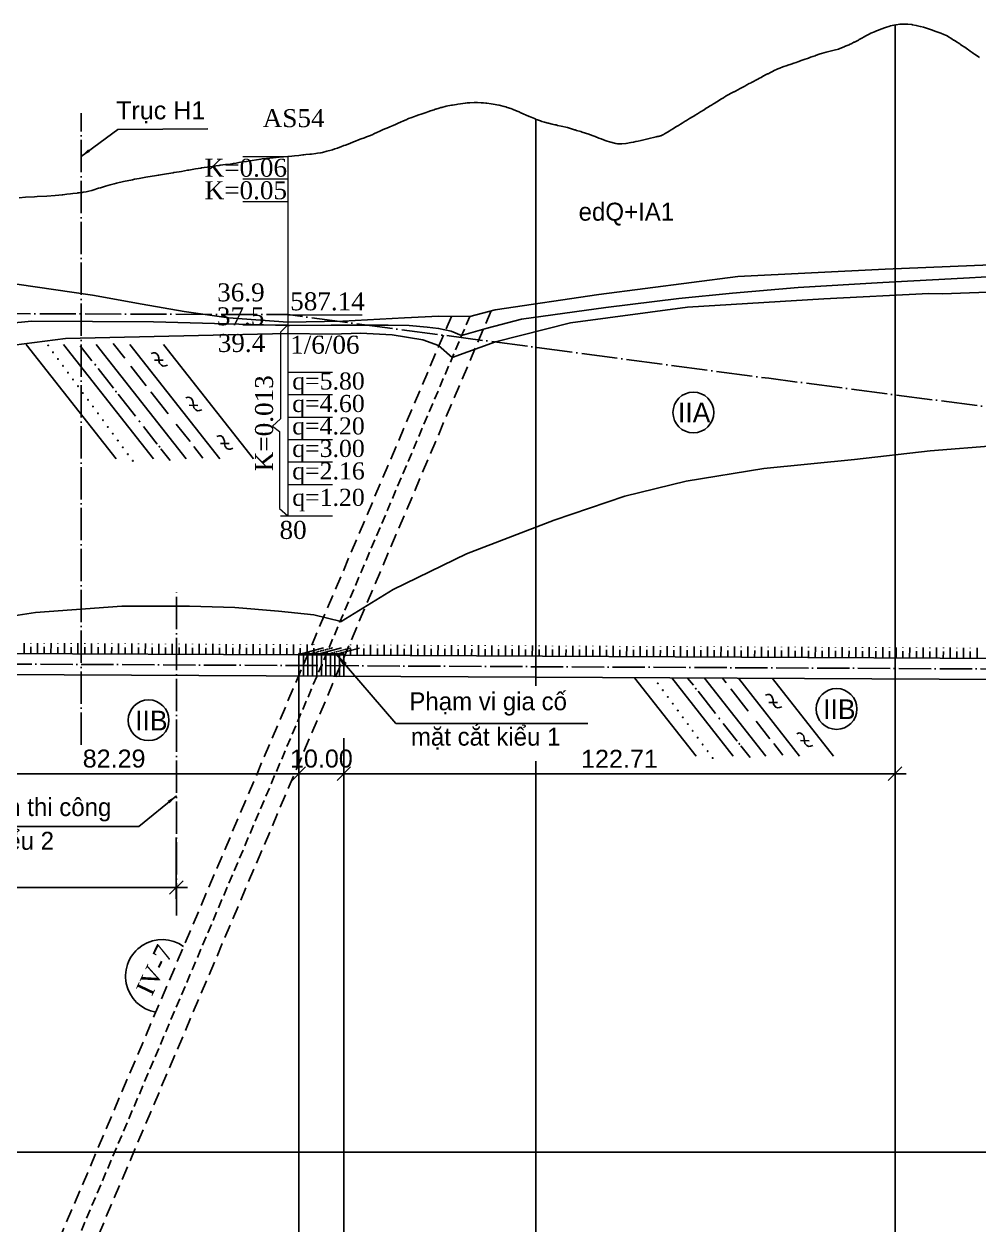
# Model space of a CAD drawing. Header units: inches. Extents: x 444671 to 463716, y 1783086 to 1794968.
# Drawn here: x 447258.6 to 447471.2, y 1787422.1 to 1787689.4 of the extents above; entities that cross this region are included whole.
import ezdxf

# ---------------------------------------------------------------- set-up
doc = ezdxf.new("R2010")
doc.units = ezdxf.units.IN
doc.header["$MEASUREMENT"] = 0
for name, pattern in [('ACAD_ISO04W100', [30, 24, -3, 0, -3]), ('DASHED2', [9.525, 6.35, -3.175]), ('EDQ-DD', [0.55, 0.4, -0.15]), ('HIDDEN', [0.375, 0.25, -0.125]), ('NG', [1.8, 0.8, -0.1, 0, -0.1, 0.8])]:
    doc.linetypes.add(name, pattern=pattern)
for name, color, linetype in [('4', 4, 'Continuous'), ('CONGTRINH', 2, 'Continuous'), ('CTTRINH', 4, 'Continuous'), ('Dc', 10, 'Continuous'), ('Dchat', 33, 'Continuous'), ('Dong', 252, 'HIDDEN'), ('Ghichu', 3, 'Continuous'), ('Khung_bang', 140, 'Continuous'), ('Text', 3, 'Continuous'), ('Thachhoc', 125, 'Continuous'), ('Tim', 1, 'ACAD_ISO04W100')]:
    doc.layers.add(name, color=color, linetype=linetype)
for name, color, linetype, lineweight in [('dgay', 1, 'Continuous', 25), ('DIACHAT', 33, 'Continuous', 25), ('HOKHOAN', 250, 'DASHED2', 20), ('tham', 145, 'Continuous', 13)]:
    doc.layers.add(name, color=color, linetype=linetype, lineweight=lineweight)
doc.styles.add('vn', font='')
doc.styles.add('VNARIAL', font='')
doc.styles.add('VnAvt', font='')
doc.styles.add('VNTHUONG', font='')
doc.styles.get('vn').set_extended_font_data('.VnArial')
doc.styles.get('VNARIAL').set_extended_font_data('.VnArial')
doc.styles.get('VnAvt').set_extended_font_data('.VnAvant')
doc.styles.get('VNTHUONG').set_extended_font_data('.VnTime')
doc.linetypes.add('_lA1', pattern='A,2,-0.2,["x",Standard,S=0.1,R=0,X=-0.1,Y=-0.05],-0.1', length=2.3)
doc.linetypes.add('_lA2', pattern='A,2,-0.2,["xx",Standard,S=0.1,R=0,X=-0.1,Y=-0.05],-0.18', length=2.38)
doc.linetypes.add('_lB', pattern='A,2,-0.2,["xxx",Standard,S=0.1,R=0,X=-0.1,Y=-0.05],-0.26', length=2.46)
doc.linetypes.add('NEN_DA1', pattern='A,1.5,-0.15,["Y",Standard,S=0.2,R=0,X=-0.15,Y=-0.2],-0.005', length=1.655)
doc.dimstyles.new('2000', dxfattribs={"dimscale": 2, "dimtxt": 2, "dimasz": 1.1, "dimexe": 1.1, "dimexo": 0, "dimgap": 0.6, "dimtad": 1, "dimzin": 1, "dimdsep": 46, "dimtxsty": 'VNARIAL', "dimblk": 'OBLIQUE', "dimcen": 1.1, "dimdle": 1.1, "dimclrd": 3, "dimclre": 3, "dimclrt": 7, "dimadec": 0, "dimazin": 3, "dimtfac": 1, "dimtmove": 0, "dimatfit": 1, "dimfxl": 0, "dimtolj": 1, "dimtzin": 0, "dimarcsym": 0})
doc.dimstyles.new('kt2000', dxfattribs={"dimscale": 0, "dimtxt": 4, "dimasz": 3, "dimexe": 2.5, "dimexo": 0, "dimgap": 1.3, "dimtad": 1, "dimzin": 0, "dimdsep": 46, "dimtxsty": 'VNARIAL', "dimblk1": 'OBLIQUE', "dimblk2": 'OBLIQUE', "dimsah": 1, "dimcen": 0.8, "dimdle": 2.5, "dimclrd": 256, "dimclre": 256, "dimclrt": 256, "dimaunit": 1, "dimadec": 1, "dimazin": 0, "dimtfac": 1, "dimtofl": 0, "dimtmove": 1, "dimatfit": 3, "dimfxl": 0, "dimtolj": 1, "dimtzin": 0, "dimarcsym": 0})

# ---------------------------------------------------------------- blocks, each defined once
blk = doc.blocks.new('_Oblique')
at = {"color": 0, "linetype": 'ByBlock', "lineweight": -2}
blk.add_line((-0.5, -0.5), (0.5, 0.5), dxfattribs=at)
blk = doc.blocks.new('*D31')
at = {"layer": 'Defpoints', "color": 0, "transparency": 16777216}
for p in [(447319.78, 1787531.26), (447329.78, 1787530.46), (447329.78, 1787522.57)]:
    blk.add_point(p, dxfattribs=at)
at = {"layer": 'Text', "lineweight": -2, "transparency": 16777216}
for p, q in [((447319.78, 1787531.26), (447319.78, 1787520.07)), ((447329.78, 1787530.46), (447329.78, 1787520.07)), ((447317.28, 1787522.57), (447332.28, 1787522.57))]:
    blk.add_line(p, q, dxfattribs=at)
at = {"layer": 'Text', "lineweight": -2, "transparency": 16777216, "xscale": 3, "yscale": 3, "zscale": 3, "rotation": 180}
blk.add_blockref('_Oblique', (447319.78, 1787522.57), dxfattribs=at)
at = {"layer": 'Text', "lineweight": -2, "transparency": 16777216, "xscale": 3, "yscale": 3, "zscale": 3}
blk.add_blockref('_Oblique', (447329.78, 1787522.57), dxfattribs=at)
at = {"layer": 'Text', "transparency": 16777216, "insert": (447324.78, 1787525.91), "char_height": 4, "attachment_point": 5, "style": 'VNARIAL'}
blk.add_mtext('\\A1;10.00', dxfattribs=at)
blk = doc.blocks.new('h2')
at = {"layer": 'Thachhoc'}
for points in [[(-103.6, 51.9), (-23.5, -50.1)], [(-70.4, 51.9), (9.7, -50.1)], [(-55.4, 50.6), (-45.1, 37.4)], [(-41.4, 51.9), (38.7, -50.1)], [(-26.2, 52.7), (-15.9, 39.5)], [(-11.3, 51.9), (68.7, -50.1)], [(7.7, 43.9), (9.9, 44.5), (11.2, 44.4), (12.7, 43.6), (13.8, 42.1), (14.5, 39.8), (14.6, 37.4), (15.1, 35.2), (16.8, 33.3), (18.4, 32.6), (20, 32.7), (22.1, 33.4)], [(18.8, 51.9), (98.8, -50.1)], [(-10.3, 32.5), (3.3, 15.1)], [(10.7, 38), (18.4, 37.9)], [(-39.6, 30.4), (-25.9, 13)], [(-21.7, 7.6), (-6.3, -12.1)], [(7.5, 9.7), (22.9, -9.9)], [(38.4, 4.2), (40.5, 4.8), (41.9, 4.7), (43.3, 3.9), (44.4, 2.4), (45.1, 0.1), (45.3, -2.4), (45.7, -4.5), (47.4, -6.4), (49, -7.1), (50.7, -7), (52.8, -6.3)], [(41.4, -2.2), (49.1, -2.4)], [(0.8, -21.1), (13.1, -36.8)], [(30, -19), (42.3, -34.6)], [(66.1, -30.2), (68.3, -29.5), (69.6, -29.6), (71.1, -30.4), (72.2, -31.9), (72.9, -34.2), (73, -36.7), (73.5, -38.9), (75.2, -40.8), (76.8, -41.4), (78.4, -41.3), (80.5, -40.6)], [(16.4, -41), (24.6, -51.5)], [(45.6, -38.9), (53.8, -49.4)], [(69.4, -36.2), (77.1, -36.4)]]:
    blk.add_lwpolyline(points, dxfattribs=at)
for centre in [(-84.1, 51), (-79.7, 44.9), (-75.3, 38.9), (-70.8, 32.8), (-42.1, 33.8), (-66.4, 26.8), (-61.9, 20.7), (-57.5, 14.7), (-53.1, 8.6), (-48.6, 2.6), (-23.7, 9.9), (-44.2, -3.4), (-39.7, -9.5), (-35.3, -15.5), (-30.9, -21.6), (-2.7, -16.6), (-26.4, -27.6), (-22, -33.7), (-17.5, -39.7), (15.1, -39.2), (-13.1, -45.8), (-8.7, -51.8)]:
    blk.add_circle(centre, 0.297, dxfattribs=at)
blk = doc.blocks.new('*D35')
at = {"layer": 'Defpoints', "color": 0, "transparency": 16777216}
for p in [(447042.49, 1787508.33), (447292.49, 1787508.33), (447292.49, 1787497.24)]:
    blk.add_point(p, dxfattribs=at)
at = {"layer": 'Text', "lineweight": -2, "transparency": 16777216}
for p, q in [((447042.49, 1787508.33), (447042.49, 1787494.74)), ((447292.49, 1787508.33), (447292.49, 1787494.74)), ((447039.99, 1787497.24), (447294.99, 1787497.24))]:
    blk.add_line(p, q, dxfattribs=at)
at = {"layer": 'Text', "lineweight": -2, "transparency": 16777216, "xscale": 3, "yscale": 3, "zscale": 3, "rotation": 180}
blk.add_blockref('_Oblique', (447042.49, 1787497.24), dxfattribs=at)
at = {"layer": 'Text', "lineweight": -2, "transparency": 16777216, "xscale": 3, "yscale": 3, "zscale": 3}
blk.add_blockref('_Oblique', (447292.49, 1787497.24), dxfattribs=at)
at = {"layer": 'Text', "transparency": 16777216, "insert": (447167.49, 1787500.59), "char_height": 4, "attachment_point": 5, "style": 'VNARIAL'}
blk.add_mtext('\\A1;250.00', dxfattribs=at)
blk = doc.blocks.new('*D39')
at = {"layer": 'Defpoints', "color": 0, "transparency": 16777216}
for p in [(447237.49, 1787531.36), (447319.78, 1787531.36), (447319.78, 1787522.57)]:
    blk.add_point(p, dxfattribs=at)
at = {"layer": 'Text', "lineweight": -2, "transparency": 16777216}
for p, q in [((447237.49, 1787531.36), (447237.49, 1787520.07)), ((447319.78, 1787531.36), (447319.78, 1787520.07)), ((447234.99, 1787522.57), (447322.28, 1787522.57))]:
    blk.add_line(p, q, dxfattribs=at)
at = {"layer": 'Text', "lineweight": -2, "transparency": 16777216, "xscale": 3, "yscale": 3, "zscale": 3, "rotation": 180}
blk.add_blockref('_Oblique', (447237.49, 1787522.57), dxfattribs=at)
at = {"layer": 'Text', "lineweight": -2, "transparency": 16777216, "xscale": 3, "yscale": 3, "zscale": 3}
blk.add_blockref('_Oblique', (447319.78, 1787522.57), dxfattribs=at)
at = {"layer": 'Text', "transparency": 16777216, "insert": (447278.64, 1787525.91), "char_height": 4, "attachment_point": 5, "style": 'VNARIAL'}
blk.add_mtext('\\A1;82.29', dxfattribs=at)
blk = doc.blocks.new('*D40')
at = {"layer": 'Defpoints', "color": 0, "transparency": 16777216}
for p in [(447329.78, 1787530.46), (447452.49, 1787530.46), (447452.49, 1787522.57)]:
    blk.add_point(p, dxfattribs=at)
at = {"layer": 'Text', "lineweight": -2, "transparency": 16777216}
for p, q in [((447329.78, 1787530.46), (447329.78, 1787520.07)), ((447452.49, 1787530.46), (447452.49, 1787520.07)), ((447327.28, 1787522.57), (447454.99, 1787522.57))]:
    blk.add_line(p, q, dxfattribs=at)
at = {"layer": 'Text', "lineweight": -2, "transparency": 16777216, "xscale": 3, "yscale": 3, "zscale": 3, "rotation": 180}
blk.add_blockref('_Oblique', (447329.78, 1787522.57), dxfattribs=at)
at = {"layer": 'Text', "lineweight": -2, "transparency": 16777216, "xscale": 3, "yscale": 3, "zscale": 3}
blk.add_blockref('_Oblique', (447452.49, 1787522.57), dxfattribs=at)
at = {"layer": 'Text', "transparency": 16777216, "insert": (447391.14, 1787525.88), "char_height": 4, "attachment_point": 5, "style": 'VNARIAL'}
blk.add_mtext('\\A1;122.71', dxfattribs=at)

msp = doc.modelspace()

# ---------------------------------------------------------------- linework, layer by layer
at = {"layer": '4', "linetype": 'NEN_DA1', "ltscale": 8}
for p, q in [((447319.7795, 1787548.9919), (447237.4938, 1787549.4033)), ((449992.5236, 1787535.6281), (447329.7795, 1787548.9419)), ((447198.4274, 1787544.8986), (449992.4641, 1787530.9284))]:
    msp.add_line(p, q, dxfattribs=at)
at = {"layer": '4', "linetype": 'NEN_DA1', "ltscale": 20}
msp.add_line((447329.7795, 1787549.2419), (447319.7795, 1787549.2919), dxfattribs=at)
at = {"layer": 'CONGTRINH', "color": 3}
msp.add_line((446613.5642, 1787438.3548), (447561.7385, 1787438.3548), dxfattribs=at)
for points in [[(447319.7795, 1787549.2919), (447319.7795, 1787544.3468)], [(447329.7795, 1787549.2419), (447329.7795, 1787544.2918)]]:
    msp.add_lwpolyline(points, dxfattribs=at)
at = {"layer": 'CONGTRINH', "color": 7, "flags": 128}
for points in [[(447319.7797, 1787549.1204), (447325.2407, 1787550.5837)], [(447323.7797, 1787549.1074), (447329.2407, 1787550.5707)], [(447327.7799, 1787549.0654), (447333.2409, 1787550.5287)]]:
    msp.add_lwpolyline(points, dxfattribs=at)
at = {"layer": 'CTTRINH', "color": 4, "linetype": 'ByBlock'}
for p, q in [((447258.5875, 1787549.2978), (447258.5993, 1787551.6478)), ((447261.5875, 1787549.2828), (447261.5993, 1787551.6328)), ((447264.5875, 1787549.2678), (447264.5992, 1787551.6178)), ((447267.5874, 1787549.2528), (447267.5992, 1787551.6028)), ((447270.5874, 1787549.2378), (447270.5991, 1787551.5878)), ((447273.5874, 1787549.2228), (447273.5991, 1787551.5728)), ((447276.5873, 1787549.2078), (447276.5991, 1787551.5578)), ((447279.5873, 1787549.1928), (447279.599, 1787551.5428)), ((447282.5872, 1787549.1778), (447282.599, 1787551.5278)), ((447285.5872, 1787549.1628), (447285.599, 1787551.5128)), ((447288.5872, 1787549.1478), (447288.5989, 1787551.4978)), ((447291.5871, 1787549.1328), (447291.5989, 1787551.4828)), ((447294.5871, 1787549.1178), (447294.5988, 1787551.4678)), ((447297.5871, 1787549.1028), (447297.5988, 1787551.4528)), ((447300.587, 1787549.0878), (447300.5988, 1787551.4378)), ((447303.587, 1787549.0728), (447303.5987, 1787551.4228)), ((447306.5869, 1787549.0578), (447306.5987, 1787551.4078)), ((447309.5869, 1787549.0428), (447309.5987, 1787551.3928)), ((447312.5869, 1787549.0278), (447312.5986, 1787551.3778)), ((447315.5868, 1787549.0128), (447315.5986, 1787551.3628)), ((447318.5868, 1787548.9978), (447318.5985, 1787551.3478)), ((447321.5868, 1787548.9828), (447321.5985, 1787551.3328)), ((447332.7373, 1787548.9271), (447332.749, 1787551.277)), ((447335.7372, 1787548.9121), (447335.749, 1787551.262)), ((447338.7372, 1787548.8971), (447338.749, 1787551.247)), ((447341.7372, 1787548.8821), (447341.7489, 1787551.232)), ((447344.7371, 1787548.8671), (447344.7489, 1787551.217)), ((447347.7371, 1787548.8521), (447347.7488, 1787551.202)), ((447350.7371, 1787548.8371), (447350.7488, 1787551.187)), ((447353.737, 1787548.8221), (447353.7488, 1787551.172)), ((447356.737, 1787548.8071), (447356.7487, 1787551.157)), ((447359.7369, 1787548.7921), (447359.7487, 1787551.142)), ((447362.7369, 1787548.7771), (447362.7487, 1787551.127)), ((447365.7369, 1787548.7621), (447365.7486, 1787551.112)), ((447368.7368, 1787548.7471), (447368.7486, 1787551.097)), ((447371.7368, 1787548.7321), (447371.7485, 1787551.082)), ((447374.7368, 1787548.7171), (447374.7485, 1787551.067)), ((447377.7367, 1787548.7021), (447377.7485, 1787551.052)), ((447380.7367, 1787548.6871), (447380.7484, 1787551.037)), ((447383.7366, 1787548.6721), (447383.7484, 1787551.022)), ((447386.7366, 1787548.6571), (447386.7484, 1787551.007)), ((447389.7366, 1787548.6421), (447389.7483, 1787550.992)), ((447392.7365, 1787548.6271), (447392.7483, 1787550.977)), ((447395.7365, 1787548.6121), (447395.7482, 1787550.962)), ((447398.7365, 1787548.5971), (447398.7482, 1787550.947)), ((447401.7364, 1787548.5821), (447401.7482, 1787550.932)), ((447404.7364, 1787548.5671), (447404.7481, 1787550.917)), ((447407.7363, 1787548.5521), (447407.7481, 1787550.902)), ((447410.7363, 1787548.5371), (447410.7481, 1787550.887)), ((447413.7363, 1787548.5221), (447413.748, 1787550.872)), ((447416.7362, 1787548.5071), (447416.748, 1787550.857)), ((447419.7362, 1787548.4921), (447419.7479, 1787550.842)), ((447422.7362, 1787548.4771), (447422.7479, 1787550.827)), ((447425.7361, 1787548.4621), (447425.7479, 1787550.812)), ((447428.7361, 1787548.4471), (447428.7478, 1787550.797)), ((447431.736, 1787548.4321), (447431.7478, 1787550.782)), ((447434.736, 1787548.4171), (447434.7478, 1787550.767)), ((447437.736, 1787548.4021), (447437.7477, 1787550.752)), ((447440.7359, 1787548.3871), (447440.7477, 1787550.737)), ((447443.7359, 1787548.3721), (447443.7476, 1787550.722)), ((447446.7359, 1787548.3571), (447446.7476, 1787550.707)), ((447449.7358, 1787548.3421), (447449.7476, 1787550.692)), ((447452.7358, 1787548.3271), (447452.7475, 1787550.677)), ((447455.7357, 1787548.3121), (447455.7475, 1787550.662)), ((447458.7357, 1787548.2971), (447458.7475, 1787550.647)), ((447461.7357, 1787548.2821), (447461.7474, 1787550.632)), ((447464.7356, 1787548.2671), (447464.7474, 1787550.617)), ((447467.7356, 1787548.2521), (447467.7473, 1787550.602)), ((447470.7356, 1787548.2371), (447470.7473, 1787550.587))]:
    msp.add_line(p, q, dxfattribs=at)
at = {"layer": 'Dc', "color": 0, "lineweight": 13}
for points in [[(447317.2801, 1787659.9431), (447317.2801, 1787579.9431)], [(447315.7079, 1787579.9431), (447318.6887, 1787579.9431)]]:
    msp.add_lwpolyline(points, dxfattribs=at)
at = {"layer": 'Dchat', "linetype": '_lA1', "ltscale": 10, "flags": 128}
msp.add_lwpolyline([(446821.9882, 1787610.5033), (446830.9186, 1787610.0295), (446835.9781, 1787609.9917), (446851.7781, 1787608.1636), (446874.6494, 1787606.2031), (446883.433, 1787605.8546), (446904.9657, 1787604.4512), (446911.3703, 1787603.8841), (446932.6078, 1787603.9477), (446948.4413, 1787603.2599), (446959.1358, 1787602.8442), (446979.6736, 1787601.3825), (446987.6836, 1787600.5488), (446993.319, 1787599.4377), (447006.4899, 1787601.463), (447021.3692, 1787602.8353), (447041.1256, 1787605.6347), (447052.603, 1787606.8096), (447069.3985, 1787610.6061), (447079.6029, 1787614.1841), (447096.8076, 1787619.3494), (447100.1937, 1787620.1196), (447127.8113, 1787624.7155), (447162.4038, 1787627.6682), (447181.3488, 1787630.894), (447193.246, 1787632.5335), (447212.084, 1787634.9978), (447224.7747, 1787635.185), (447247.5365, 1787633.1414), (447256.9492, 1787631.5059), (447273.8359, 1787629.0352), (447284.8496, 1787627.0732), (447294.2676, 1787625.4082), (447304.1073, 1787624.0088), (447317.2801, 1787623.0431), (447329.5326, 1787623.3023), (447343.269, 1787624.0052), (447350.9317, 1787624.3788), (447357.7936, 1787624.2962), (447363.4536, 1787625.7795), (447386.5305, 1787629.1905), (447417.4611, 1787633.2222), (447450.2744, 1787634.8349), (447488.2709, 1787636.445), (447500.7695, 1787636.6185), (447513.468, 1787635.9081), (447527.0822, 1787635.9081), (447534.3872, 1787635.3747), (447537.8275, 1787635.1389), (447552.7949, 1787639.8446), (447573.213, 1787645.4315), (447592.206, 1787649.4114), (447613.2726, 1787653.1529), (447623.073, 1787654.4498), (447649.9208, 1787658.9722), (447672.9487, 1787662.7716), (447689.7249, 1787664.6344), (447703.6515, 1787665.7989), (447715.4743, 1787666.4154), (447724.7409, 1787666.4233), (447730.583, 1787666.1545)], dxfattribs=at)
at = {"layer": 'Dchat', "linetype": '_lA2', "ltscale": 10, "flags": 128}
msp.add_lwpolyline([(447218.392, 1787616.782), (447240.5979, 1787621.3616), (447260.2599, 1787623.2616), (447287.4406, 1787623.1429), (447317.2989, 1787622.3044), (447317.6905, 1787622.3493), (447326.9692, 1787622.3668), (447334.4357, 1787622.4065), (447339.6155, 1787622.4054), (447344.3416, 1787622.2863), (447348.3322, 1787621.9617), (447350.8661, 1787621.6513), (447353.6983, 1787621.0401), (447355.9995, 1787620.0747), (447361.6519, 1787621.7373), (447369.3651, 1787623.7138), (447388.1317, 1787626.3021), (447404.3585, 1787628.3397), (447416.3374, 1787629.5283), (447430.9029, 1787630.806), (447449.7924, 1787631.9123), (447467.7635, 1787632.8293), (447488.8227, 1787634.0512), (447506.1121, 1787634.0552), (447516.0642, 1787633.7765), (447524.5734, 1787633.5854), (447527.5373, 1787633.3943), (447529.676, 1787632.9249), (447532.6114, 1787632.0732), (447535.6561, 1787629.9786), (447543.6602, 1787632.9904), (447558.7199, 1787637.1169), (447577.1803, 1787641.9717), (447592.6959, 1787644.9783), (447620.3555, 1787648.8235), (447664.0538, 1787654.9686), (447692.6032, 1787657.4613), (447705.6372, 1787657.4613), (447715.031, 1787656.9919), (447722.1938, 1787656.7572), (447730.584, 1787657.449)], dxfattribs=at)
at = {"layer": 'Dchat', "linetype": '_lB', "ltscale": 10, "flags": 128}
for points in [[(447213.7475, 1787605.6726), (447220.6318, 1787610.5245), (447237.8734, 1787615.5693), (447267.8356, 1787619.3917), (447317.1478, 1787620.5507), (447327.1717, 1787620.4079), (447333.4607, 1787620.6199), (447340.5312, 1787620.213), (447347.3592, 1787619.0986), (447350.8289, 1787617.8602), (447353.9231, 1787615.1891), (447363.5405, 1787618.6797), (447380.255, 1787622.9143), (447406.2495, 1787626.376), (447436.6342, 1787628.2348), (447460.0096, 1787629.4739), (447463.0896, 1787629.3448), (447477.1565, 1787629.8778), (447490.3935, 1787629.9666), (447496.9676, 1787629.7003), (447506.7398, 1787629.2564), (447514.5576, 1787628.2798), (447520.4209, 1787627.392), (447527.0658, 1787626.1923), (447529.3932, 1787625.4705), (447531.1888, 1787624.5733), (447532.8091, 1787623.3756), (447540.5065, 1787625.9355), (447555.3474, 1787629.7435), (447575.4426, 1787633.4914), (447607.4311, 1787639.5544), (447655.4323, 1787647.0857), (447691.2293, 1787649.4658), (447701.6314, 1787649.1622), (447712.0415, 1787648.7164), (447719.488, 1787649.1672), (447730.3046, 1787649.664)], [(447728.3077, 1787601.6832), (447710.5789, 1787601.4986), (447710.5789, 1787601.4986), (447710.5789, 1787601.4986), (447683.827, 1787601.0615), (447663.7687, 1787603.4912), (447648.573, 1787605.3134), (447638.2399, 1787606.2246), (447620.0051, 1787606.5283), (447597.5155, 1787606.2246), (447572.6731, 1787604.7904), (447570.7231, 1787604.5162), (447549.0213, 1787601.1486), (447534.8044, 1787598.2015), (447527.0658, 1787595.5923), (447524.6824, 1787594.1979), (447521.5482, 1787592.2477), (447518.1668, 1787589.4156), (447512.6434, 1787591.797), (447508.5834, 1787593.1081), (447504.1616, 1787594.0455), (447497.9979, 1787594.8489), (447486.7267, 1787595.652), (447475.2339, 1787595.6341), (447460.3198, 1787594.4365), (447443.4696, 1787592.4707), (447423.3124, 1787590.4775), (447406.0258, 1787587.6576), (447392.3306, 1787584.3454), (447376.5793, 1787579.027), (447357.0909, 1787571.4753), (447340.7842, 1787563.5262), (447329.1625, 1787556.4734), (447323.0662, 1787557.915), (447315.2529, 1787558.7516), (447305.4863, 1787559.5882), (447295.4406, 1787559.867), (447280.372, 1787559.867), (447261.1178, 1787558.4727), (447246.6073, 1787556.2418), (447233.37, 1787552.483), (447222.6836, 1787548.5049)]]:
    msp.add_lwpolyline(points, dxfattribs=at)
at = {"layer": 'Dchat', "color": 3}
for centre in [(447407.5938, 1787602.9496), (447439.4704, 1787536.9761), (447286.3122, 1787534.4555)]:
    msp.add_circle(centre, 4.5375, dxfattribs=at)
at = {"layer": 'dgay', "color": 1, "linetype": 'HIDDEN', "ltscale": 12}
for points in [[(447353.7263, 1787624.3451), (447104.677, 1787038.3548)], [(447362.5644, 1787625.5465), (447113.0044, 1787038.3548)]]:
    msp.add_lwpolyline(points, dxfattribs=at)
at = {"layer": 'dgay', "color": 8, "linetype": 'HIDDEN', "ltscale": 8}
msp.add_lwpolyline([(447357.7936, 1787624.2962), (447108.7651, 1787038.3548)], dxfattribs=at)
at = {"layer": 'DIACHAT', "color": 3, "linetype": 'NG', "ltscale": 10, "flags": 128}
msp.add_lwpolyline([(447071.0459, 1787612.508), (447086.6517, 1787614.6923), (447127.752, 1787620.849), (447158.2822, 1787624.6479), (447220.9683, 1787625.0679), (447317.2801, 1787624.7431), (447424.3852, 1787610.568), (447527.0822, 1787597.1148), (447564.4907, 1787597.2809), (447588.2738, 1787598.6928), (447616.2, 1787601.513), (447644.9216, 1787604.8343), (447684.3065, 1787607.5255), (447717.534, 1787611.0032), (447730.583, 1787612.4088)], dxfattribs=at)
at = {"layer": 'Dong', "linetype": 'ByBlock'}
for p, q in [((447452.4938, 1787038.3548), (447452.4938, 1787689.1985)), ((447372.4938, 1787038.3548), (447372.4938, 1787668.2393)), ((447319.7795, 1787548.9919), (447329.7795, 1787548.9419)), ((447319.7805, 1787549.1919), (447329.7805, 1787549.1419))]:
    msp.add_line(p, q, dxfattribs=at)
at = {"layer": 'Dong', "color": 3, "ltscale": 6}
for p, q in [((447260.0875, 1787549.2903), (447260.0993, 1787551.6403)), ((447263.0875, 1787549.2753), (447263.0992, 1787551.6253)), ((447266.0874, 1787549.2603), (447266.0992, 1787551.6103)), ((447269.0874, 1787549.2453), (447269.0992, 1787551.5953)), ((447272.0874, 1787549.2303), (447272.0991, 1787551.5803)), ((447275.0873, 1787549.2153), (447275.0991, 1787551.5653)), ((447278.0873, 1787549.2003), (447278.099, 1787551.5503)), ((447281.0873, 1787549.1853), (447281.099, 1787551.5353)), ((447284.0872, 1787549.1703), (447284.099, 1787551.5203)), ((447287.0872, 1787549.1553), (447287.0989, 1787551.5053)), ((447290.0871, 1787549.1403), (447290.0989, 1787551.4903)), ((447293.0871, 1787549.1253), (447293.0989, 1787551.4753)), ((447296.0871, 1787549.1103), (447296.0988, 1787551.4603)), ((447299.087, 1787549.0953), (447299.0988, 1787551.4453)), ((447302.087, 1787549.0803), (447302.0987, 1787551.4303)), ((447305.087, 1787549.0653), (447305.0987, 1787551.4153)), ((447308.0869, 1787549.0503), (447308.0987, 1787551.4003)), ((447311.0869, 1787549.0353), (447311.0986, 1787551.3853)), ((447314.0868, 1787549.0203), (447314.0986, 1787551.3703)), ((447317.0868, 1787549.0053), (447317.0986, 1787551.3553)), ((447320.0868, 1787548.9903), (447320.0985, 1787551.3403)), ((447323.0867, 1787548.9753), (447323.0985, 1787551.3253)), ((447331.2373, 1787548.9346), (447331.249, 1787551.2845)), ((447334.2373, 1787548.9196), (447334.249, 1787551.2695)), ((447337.2372, 1787548.9046), (447337.249, 1787551.2545)), ((447340.2372, 1787548.8896), (447340.2489, 1787551.2395)), ((447343.2371, 1787548.8746), (447343.2489, 1787551.2245)), ((447346.2371, 1787548.8596), (447346.2489, 1787551.2095)), ((447349.2371, 1787548.8446), (447349.2488, 1787551.1945)), ((447352.237, 1787548.8296), (447352.2488, 1787551.1795)), ((447355.237, 1787548.8146), (447355.2487, 1787551.1645)), ((447358.237, 1787548.7996), (447358.2487, 1787551.1495)), ((447361.2369, 1787548.7846), (447361.2487, 1787551.1345)), ((447364.2369, 1787548.7696), (447364.2486, 1787551.1195)), ((447367.2368, 1787548.7546), (447367.2486, 1787551.1045)), ((447370.2368, 1787548.7396), (447370.2486, 1787551.0895)), ((447373.2368, 1787548.7246), (447373.2485, 1787551.0745)), ((447376.2367, 1787548.7096), (447376.2485, 1787551.0595)), ((447379.2367, 1787548.6946), (447379.2484, 1787551.0445)), ((447382.2367, 1787548.6796), (447382.2484, 1787551.0295)), ((447385.2366, 1787548.6646), (447385.2484, 1787551.0145)), ((447388.2366, 1787548.6496), (447388.2483, 1787550.9995)), ((447391.2365, 1787548.6346), (447391.2483, 1787550.9845)), ((447394.2365, 1787548.6196), (447394.2483, 1787550.9695)), ((447397.2365, 1787548.6046), (447397.2482, 1787550.9545)), ((447400.2364, 1787548.5896), (447400.2482, 1787550.9395)), ((447403.2364, 1787548.5746), (447403.2481, 1787550.9245)), ((447406.2364, 1787548.5596), (447406.2481, 1787550.9095)), ((447409.2363, 1787548.5446), (447409.2481, 1787550.8945)), ((447412.2363, 1787548.5296), (447412.248, 1787550.8795)), ((447415.2362, 1787548.5146), (447415.248, 1787550.8645)), ((447418.2362, 1787548.4996), (447418.248, 1787550.8495)), ((447421.2362, 1787548.4846), (447421.2479, 1787550.8345)), ((447424.2361, 1787548.4696), (447424.2479, 1787550.8195)), ((447427.2361, 1787548.4546), (447427.2478, 1787550.8045)), ((447430.2361, 1787548.4396), (447430.2478, 1787550.7895)), ((447433.236, 1787548.4246), (447433.2478, 1787550.7745)), ((447436.236, 1787548.4096), (447436.2477, 1787550.7595)), ((447439.2359, 1787548.3946), (447439.2477, 1787550.7445)), ((447442.2359, 1787548.3796), (447442.2477, 1787550.7295)), ((447445.2359, 1787548.3646), (447445.2476, 1787550.7145)), ((447448.2358, 1787548.3496), (447448.2476, 1787550.6995)), ((447451.2358, 1787548.3346), (447451.2475, 1787550.6845)), ((447454.2358, 1787548.3196), (447454.2475, 1787550.6695)), ((447457.2357, 1787548.3046), (447457.2475, 1787550.6545)), ((447460.2357, 1787548.2896), (447460.2474, 1787550.6395)), ((447463.2356, 1787548.2746), (447463.2474, 1787550.6245)), ((447466.2356, 1787548.2596), (447466.2474, 1787550.6095)), ((447469.2356, 1787548.2446), (447469.2473, 1787550.5945))]:
    msp.add_line(p, q, dxfattribs=at)
at = {"layer": 'Dong', "color": 3, "ltscale": 0.1}
for points in [[(447321.7795, 1787549.1047), (447327.2405, 1787550.568)], [(447325.7797, 1787549.0627), (447331.2407, 1787550.526)]]:
    msp.add_lwpolyline(points, dxfattribs=at)
at = {"layer": 'Dong', "linetype": 'ByBlock'}
for points in [[(447319.7795, 1787546.6418), (447319.7795, 1787038.3548)], [(447329.7795, 1787522.758), (447329.7795, 1787038.3548)]]:
    msp.add_lwpolyline(points, dxfattribs=at)
at = {"layer": 'HOKHOAN', "linetype": 'EDQ-DD', "ltscale": 0.5, "flags": 128}
msp.add_lwpolyline([(447317.2801, 1787659.9431), (447317.2801, 1787579.9431)], dxfattribs=at)
at = {"layer": 'HOKHOAN', "ltscale": 0.5}
msp.add_lwpolyline([(447315.7079, 1787579.9431), (447318.6887, 1787579.9431)], dxfattribs=at)
at = {"layer": 'Khung_bang', "ltscale": 29}
for points in [[(447320.7795, 1787549.2069), (447320.7795, 1787544.3468)], [(447321.7795, 1787549.2069), (447321.7795, 1787544.3468)], [(447322.7795, 1787549.1769), (447322.7795, 1787544.2918)], [(447323.7795, 1787549.1719), (447323.7795, 1787544.2918)], [(447324.7795, 1787549.1669), (447324.7795, 1787544.2918)], [(447325.7795, 1787549.1619), (447325.7795, 1787544.2918)], [(447326.7795, 1787549.1569), (447326.7795, 1787544.2918)], [(447327.7795, 1787549.1519), (447327.7795, 1787544.2918)], [(447328.7795, 1787549.1519), (447328.7795, 1787544.2918)]]:
    msp.add_lwpolyline(points, dxfattribs=at)
msp.add_arc((447289.3423, 1787477.4935), 8.1549, 54.268333, 259.939574, dxfattribs=at)
at = {"layer": 'Text'}
msp.add_lwpolyline([(447257.4994, 1787650.759), (447258.8875, 1787650.8548), (447260.8926, 1787650.9577), (447261.4874, 1787651.0025), (447263.6688, 1787651.1326), (447265.493, 1787651.2812), (447266.3602, 1787651.3548), (447267.0428, 1787651.4167), (447267.2329, 1787651.4375), (447268.1171, 1787651.5356), (447268.9396, 1787651.6281), (447269.4562, 1787651.6925), (447270.402, 1787651.8046), (447270.4914, 1787651.8158), (447270.8248, 1787651.8548), (447271.2718, 1787651.9008), (447271.4936, 1787651.9294), (447271.7172, 1787651.9677), (447272.4278, 1787652.0855), (447272.9983, 1787652.2036), (447273.643, 1787652.3548), (447273.9326, 1787652.4305), (447275.1924, 1787652.8548), (447275.6071, 1787652.9723), (447276.7488, 1787653.3548), (447277.7527, 1787653.6218), (447278.616, 1787653.8548), (447279.1355, 1787653.9835), (447280.7218, 1787654.3548), (447282.7023, 1787654.758), (447283.1653, 1787654.8548), (447284.246, 1787655.0717), (447285.7168, 1787655.3548), (447288.0879, 1787655.7343), (447288.4649, 1787655.7907), (447288.5975, 1787655.8087), (447288.9561, 1787655.8548), (447290.278, 1787656.0612), (447291.8079, 1787656.3195), (447291.918, 1787656.3363), (447292.0371, 1787656.3548), (447293.6604, 1787656.6101), (447294.9437, 1787656.8548), (447295.0629, 1787656.8745), (447295.251, 1787656.9095), (447296.7235, 1787657.1627), (447297.9163, 1787657.3548), (447297.9723, 1787657.364), (447298.0646, 1787657.3784), (447299.9808, 1787657.6652), (447300.4962, 1787657.7334), (447301.2949, 1787657.8548), (447302.0465, 1787657.9521), (447302.2545, 1787657.9835), (447303.441, 1787658.1395), (447304.4389, 1787658.2608), (447305.1229, 1787658.3548), (447305.79, 1787658.4664), (447306.4213, 1787658.5794), (447307.2499, 1787658.7142), (447308.0958, 1787658.8548), (447308.8206, 1787658.9834), (447309.3611, 1787659.0701), (447310.3079, 1787659.2148), (447311.337, 1787659.3548), (447311.5744, 1787659.3811), (447312.5571, 1787659.4765), (447313.2688, 1787659.5554), (447314.0307, 1787659.6171), (447316.0577, 1787659.8266), (447316.1545, 1787659.8339), (447316.2149, 1787659.8376), (447316.379, 1787659.8548), (447318.1812, 1787660.0315), (447318.7929, 1787660.1021), (447319.7405, 1787660.1813), (447320.6434, 1787660.2771), (447320.8758, 1787660.2963), (447321.3308, 1787660.3548), (447322.1889, 1787660.4318), (447322.5764, 1787660.4841), (447323.5598, 1787660.6099), (447323.9257, 1787660.6577), (447324.577, 1787660.7597), (447324.7179, 1787660.7841), (447325.0257, 1787660.8548), (447326.0286, 1787661.0941), (447326.9679, 1787661.3548), (447327.2301, 1787661.4278), (447327.7859, 1787661.6025), (447328.3465, 1787661.7818), (447328.5319, 1787661.8548), (447329.0748, 1787662.072), (447329.8067, 1787662.3548), (447330.1321, 1787662.4786), (447331.0991, 1787662.8548), (447331.906, 1787663.165), (447332.3679, 1787663.3548), (447333.0235, 1787663.6157), (447333.6258, 1787663.8548), (447334.3804, 1787664.1217), (447334.8411, 1787664.2831), (447335.0469, 1787664.3548), (447335.7113, 1787664.6422), (447336.2093, 1787664.8548), (447336.4802, 1787664.9887), (447337.2635, 1787665.3548), (447337.6341, 1787665.5278), (447338.4095, 1787665.8548), (447338.5719, 1787665.9174), (447339.6925, 1787666.3548), (447340.0171, 1787666.5), (447340.766, 1787666.8548), (447341.2656, 1787667.0807), (447341.874, 1787667.3548), (447342.3676, 1787667.5679), (447343.0432, 1787667.8548), (447343.6852, 1787668.1213), (447344.2065, 1787668.3548), (447344.7294, 1787668.5608), (447345.4752, 1787668.8548), (447345.8653, 1787668.9862), (447346.446, 1787669.1708), (447346.9887, 1787669.3548), (447348.0926, 1787669.73), (447348.4584, 1787669.8548), (447349.0746, 1787670.0763), (447349.8576, 1787670.3548), (447350.1053, 1787670.4348), (447350.2696, 1787670.487), (447350.9786, 1787670.6888), (447351.4005, 1787670.813), (447351.56, 1787670.8548), (447352.5838, 1787671.1059), (447353.7829, 1787671.3548), (447353.9372, 1787671.3845), (447354.8472, 1787671.5273), (447355.1802, 1787671.5825), (447355.766, 1787671.6681), (447356.766, 1787671.8036), (447356.8731, 1787671.8116), (447357.2697, 1787671.8548), (447357.7362, 1787671.8902), (447357.8223, 1787671.8969), (447358.7636, 1787671.9392), (447358.9272, 1787671.9466), (447359.5495, 1787671.9413), (447360.386, 1787671.8936), (447360.4626, 1787671.8918), (447360.837, 1787671.8548), (447361.3965, 1787671.7927), (447361.6216, 1787671.7699), (447362.6087, 1787671.6445), (447363.4901, 1787671.5098), (447363.8372, 1787671.4588), (447364.3401, 1787671.3548), (447365.4839, 1787671.0605), (447365.8115, 1787670.9728), (447366.1591, 1787670.8548), (447366.9264, 1787670.6112), (447367.3284, 1787670.4749), (447367.6558, 1787670.3548), (447368.5618, 1787669.9594), (447368.8181, 1787669.8548), (447369.0225, 1787669.7465), (447369.8161, 1787669.3548), (447370.2582, 1787669.1736), (447371.0732, 1787668.8548), (447371.0984, 1787668.8439), (447372.2468, 1787668.3548), (447372.6187, 1787668.181), (447372.8645, 1787668.0922), (447373.5935, 1787667.8548), (447373.7227, 1787667.8083), (447373.8757, 1787667.7562), (447374.4554, 1787667.5643), (447375.2411, 1787667.3548), (447375.3043, 1787667.334), (447375.3404, 1787667.3239), (447376.124, 1787667.1244), (447376.7225, 1787667.0042), (447377.0241, 1787666.9445), (447377.3767, 1787666.8548), (447378.1863, 1787666.6594), (447379.5643, 1787666.3548), (447380.0418, 1787666.2301), (447381.1658, 1787665.8548), (447381.2544, 1787665.8308), (447381.6074, 1787665.723), (447382.503, 1787665.466), (447382.6546, 1787665.4146), (447382.8401, 1787665.3548), (447384.3094, 1787664.9062), (447384.4622, 1787664.8548), (447385.5419, 1787664.4356), (447385.7462, 1787664.3548), (447386.582, 1787664.0295), (447387.086, 1787663.8548), (447387.9819, 1787663.5037), (447388.3969, 1787663.3548), (447388.9232, 1787663.1691), (447390.3401, 1787662.8548), (447390.6664, 1787662.7825), (447390.7804, 1787662.774), (447391.4187, 1787662.728), (447391.6579, 1787662.7435), (447392.5371, 1787662.8352), (447392.6507, 1787662.8548), (447393.7036, 1787663.0249), (447394.2459, 1787663.1277), (447394.801, 1787663.2497), (447395.2879, 1787663.3548), (447395.9382, 1787663.5161), (447397.4723, 1787663.8548), (447399.3381, 1787664.3119), (447399.5283, 1787664.3548), (447399.7714, 1787664.4081), (447400.0141, 1787664.4552), (447400.0366, 1787664.4601), (447400.0614, 1787664.466), (447400.2618, 1787664.518), (447400.2974, 1787664.5266), (447400.3129, 1787664.5306), (447400.3291, 1787664.5351), (447400.4139, 1787664.5687), (447400.5129, 1787664.6143), (447400.6548, 1787664.67), (447400.7818, 1787664.7316), (447400.9711, 1787664.8252), (447401.0291, 1787664.8548), (447401.1843, 1787664.9541), (447401.8425, 1787665.3548), (447402.2128, 1787665.583), (447402.6513, 1787665.8548), (447403.1977, 1787666.1937), (447403.4506, 1787666.3548), (447403.845, 1787666.5903), (447404.2681, 1787666.8548), (447404.7119, 1787667.1132), (447405.0952, 1787667.3548), (447405.7786, 1787667.7602), (447405.9365, 1787667.8548), (447406.0014, 1787667.898), (447406.0978, 1787667.9611), (447406.7001, 1787668.3548), (447407.3987, 1787668.7662), (447407.5352, 1787668.8548), (447408.1374, 1787669.2314), (447408.3471, 1787669.3548), (447408.5167, 1787669.461), (447409.167, 1787669.8548), (447409.2149, 1787669.884), (447409.9859, 1787670.3548), (447410.4455, 1787670.659), (447410.7559, 1787670.8548), (447411.3551, 1787671.2149), (447411.5919, 1787671.3548), (447412.0913, 1787671.6661), (447412.3503, 1787671.8286), (447412.3968, 1787671.8548), (447412.4671, 1787671.9001), (447413.1823, 1787672.3548), (447413.7302, 1787672.6707), (447414.0395, 1787672.8548), (447414.2987, 1787673.0192), (447414.3965, 1787673.0824), (447414.6218, 1787673.2336), (447414.8036, 1787673.3548), (447414.9123, 1787673.427), (447415.5026, 1787673.7495), (447415.605, 1787673.8064), (447415.6413, 1787673.8255), (447415.6736, 1787673.8433), (447415.6965, 1787673.8548), (447416.6338, 1787674.3417), (447416.6554, 1787674.3548), (447416.7896, 1787674.4245), (447417.6025, 1787674.8548), (447417.8736, 1787674.9947), (447418.5808, 1787675.3548), (447419.0151, 1787675.5923), (447419.4979, 1787675.8548), (447420.0216, 1787676.1457), (447420.2786, 1787676.2905), (447420.3883, 1787676.3548), (447421.0973, 1787676.7268), (447421.3578, 1787676.8548), (447421.932, 1787677.1458), (447422.324, 1787677.3548), (447422.6576, 1787677.535), (447423.2154, 1787677.8548), (447423.2846, 1787677.8898), (447423.5369, 1787678.0138), (447424.1259, 1787678.2984), (447424.2416, 1787678.3548), (447424.7791, 1787678.633), (447425.2033, 1787678.8548), (447425.6001, 1787679.0659), (447426.2516, 1787679.3548), (447426.4008, 1787679.4245), (447426.8206, 1787679.589), (447427.5241, 1787679.8548), (447427.7143, 1787679.9355), (447428.2234, 1787680.114), (447428.8648, 1787680.3548), (447429.1337, 1787680.4419), (447429.3328, 1787680.5099), (447429.95, 1787680.6839), (447430.4985, 1787680.8548), (447430.8841, 1787681.0001), (447431.8041, 1787681.3548), (447432.2696, 1787681.5117), (447433.2476, 1787681.8548), (447433.7022, 1787682.0247), (447434.68, 1787682.3548), (447434.6938, 1787682.3613), (447434.7691, 1787682.3879), (447435.8157, 1787682.7602), (447436.1059, 1787682.8548), (447437.1722, 1787683.1615), (447437.7162, 1787683.2885), (447438.0216, 1787683.3548), (447438.9044, 1787683.5648), (447439.9253, 1787683.8548), (447440.0481, 1787683.8889), (447440.5442, 1787684.096), (447441.1336, 1787684.3548), (447441.2663, 1787684.4009), (447441.7942, 1787684.6157), (447442.2856, 1787684.818), (447442.3602, 1787684.8548), (447442.8795, 1787685.1177), (447443.3435, 1787685.3548), (447443.4462, 1787685.4047), (447444.3467, 1787685.8548), (447444.5021, 1787685.9508), (447445.2106, 1787686.3548), (447445.4302, 1787686.4675), (447446.1665, 1787686.8548), (447446.7547, 1787687.143), (447447.1347, 1787687.3548), (447447.9044, 1787687.7141), (447448.1911, 1787687.8548), (447448.3362, 1787687.9203), (447448.5557, 1787688.0055), (447449.5224, 1787688.3548), (447450.1602, 1787688.5734), (447450.5577, 1787688.6999), (447451.073, 1787688.8548), (447451.5045, 1787688.9813), (447452.1874, 1787689.1327), (447452.706, 1787689.2441), (447453.519, 1787689.3548), (447453.9181, 1787689.4107), (447454.0585, 1787689.4181), (447455.2411, 1787689.3623), (447455.2533, 1787689.3615), (447455.3279, 1787689.3548), (447456.2252, 1787689.2796), (447456.3861, 1787689.2537), (447457.2001, 1787689.0892), (447457.8174, 1787688.9395), (447458.146, 1787688.8548), (447458.7899, 1787688.7091), (447459.3026, 1787688.5527), (447459.6786, 1787688.4401), (447459.9467, 1787688.3548), (447460.8556, 1787688.0676), (447461.3838, 1787687.8548), (447462.038, 1787687.61), (447462.6952, 1787687.3548), (447463.3328, 1787687.1149), (447463.7342, 1787686.9562), (447463.9127, 1787686.8548), (447464.5223, 1787686.5078), (447464.7792, 1787686.3548), (447464.875, 1787686.3013), (447465.0025, 1787686.2146), (447465.1636, 1787686.1015), (447465.5059, 1787685.8548), (447465.5719, 1787685.8104), (447465.6933, 1787685.7308), (447466.2949, 1787685.3548), (447466.55, 1787685.2107), (447466.879, 1787684.9783), (447466.997, 1787684.9024), (447467.0745, 1787684.8548), (447467.3813, 1787684.6557), (447467.8459, 1787684.3548), (447468.0368, 1787684.23), (447468.5867, 1787683.8548), (447468.8619, 1787683.6419), (447469.1873, 1787683.3548), (447469.6525, 1787683.0654), (447469.9355, 1787682.8548), (447470.2041, 1787682.6784), (447470.7408, 1787682.3548), (447471.0646, 1787682.1291), (447471.3173, 1787681.9715)], dxfattribs=at)
at = {"layer": 'Text', "color": 3}
msp.add_lwpolyline([(447452.4938, 1787038.3548), (447452.4938, 1787689.1985)], dxfattribs=at)
at = {"layer": 'Thachhoc'}
for points in [[(447394.4943, 1787543.9182), (447408.1793, 1787526.4657)], [(447402.8294, 1787543.8766), (447416.4818, 1787526.4657)], [(447406.3191, 1787543.8591), (447407.5851, 1787542.2445)], [(447410.1029, 1787543.8402), (447423.7267, 1787526.4657)], [(447414.0659, 1787543.8204), (447414.8862, 1787542.7742)], [(447417.6495, 1787543.8025), (447431.2438, 1787526.4657)], [(447425.1962, 1787543.7647), (447438.7608, 1787526.4657)], [(447408.6406, 1787540.8985), (447412.4903, 1787535.9889)], [(447415.9416, 1787541.4283), (447419.7914, 1787536.5187)], [(447423.6539, 1787540.0436), (447424.192, 1787540.2127), (447424.53, 1787540.1743), (447424.8853, 1787539.9737), (447425.1591, 1787539.6125), (447425.3367, 1787539.0319), (447425.3809, 1787538.4137), (447425.4868, 1787537.8702), (447425.9177, 1787537.3939), (447426.3208, 1787537.2366), (447426.7298, 1787537.2625), (447427.256, 1787537.4284)], [(447424.3989, 1787538.4406), (447426.3259, 1787538.3997)], [(447414.263, 1787533.7281), (447417.3332, 1787529.8128)], [(447421.5641, 1787534.2579), (447424.6343, 1787530.3426)], [(447430.596, 1787531.462), (447431.1341, 1787531.6311), (447431.472, 1787531.5926), (447431.8273, 1787531.3921), (447432.1011, 1787531.0308), (447432.2788, 1787530.4502), (447432.323, 1787529.832), (447432.4288, 1787529.2885), (447432.8598, 1787528.8122), (447433.2628, 1787528.6549), (447433.6719, 1787528.6808), (447434.1981, 1787528.8467)], [(447431.4111, 1787529.9532), (447433.3381, 1787529.9124)], [(447418.1722, 1787528.7428), (447420.2178, 1787526.134)], [(447425.4733, 1787529.2726), (447427.5189, 1787526.6638)]]:
    msp.add_lwpolyline(points, dxfattribs=at)
for centre in [(447399.6854, 1787542.6762), (447400.7953, 1787541.165), (447408.1373, 1787541.477), (447401.9052, 1787539.6538), (447403.0151, 1787538.1426), (447404.125, 1787536.6314), (447405.2349, 1787535.1202), (447406.3448, 1787533.609), (447413.3824, 1787534.865), (447407.4547, 1787532.0978), (447408.5646, 1787530.5866), (447409.6745, 1787529.0754), (447410.7844, 1787527.5642), (447417.8337, 1787529.212), (447411.8943, 1787526.053)]:
    msp.add_circle(centre, 0.0744, dxfattribs=at)
at = {"layer": 'tham'}
for points in [[(447307.2801, 1787659.9431), (447317.2801, 1787659.9431)], [(447307.2801, 1787654.9431), (447317.2801, 1787654.9431)], [(447307.2801, 1787649.9431), (447317.2801, 1787649.9431)], [(447307.2801, 1787622.4431), (447317.2801, 1787622.4431)], [(447317.2801, 1787622.4431), (447315.6915, 1787620.8191), (447315.6915, 1787601.5388), (447313.8821, 1787599.9387), (447315.4846, 1787598.6941), (447315.4846, 1787581.626), (447317.2801, 1787579.9431)], [(447317.2801, 1787611.9431), (447327.2801, 1787611.9431)], [(447317.2801, 1787606.9431), (447327.2801, 1787606.9431)], [(447317.2801, 1787601.9431), (447327.2801, 1787601.9431)], [(447317.2801, 1787596.9431), (447327.2801, 1787596.9431)], [(447317.2801, 1787591.9431), (447327.2801, 1787591.9431)], [(447317.2801, 1787586.9431), (447327.2801, 1787586.9431)], [(447317.2801, 1787579.9431), (447327.2801, 1787579.9431)]]:
    msp.add_lwpolyline(points, dxfattribs=at)
at = {"layer": 'tham', "color": 4}
msp.add_lwpolyline([(447317.3989, 1787624.6959), (447333.8632, 1787624.6959)], dxfattribs=at)
at = {"layer": 'Tim', "ltscale": 0.3}
msp.add_line((447198.5271, 1787547.2481), (449992.4938, 1787533.2783), dxfattribs=at)
for points in [[(447271.2718, 1787529.0128), (447271.2718, 1787669.5483)], [(447292.4938, 1787490.9974), (447292.4938, 1787563.7861)]]:
    msp.add_lwpolyline(points, dxfattribs=at)

# ---------------------------------------------------------------- block references
at = {"layer": 'Dc', "linetype": 'ByBlock', "xscale": 0.25, "yscale": 0.25, "zscale": 0.25}
msp.add_blockref('h2', (447284.9691, 1787605.1361), dxfattribs=at)

# ---------------------------------------------------------------- texts
at = {"layer": 'CTTRINH', "color": 7, "lineweight": 13, "insert": (447279.0807, 1787672.2049), "char_height": 4, "attachment_point": 1, "style": 'vn'}
msp.add_mtext('Trôc H1', dxfattribs=at)
at = {"layer": 'Dc', "color": 3, "lineweight": 13, "insert": (447382.0467, 1787649.65), "char_height": 4, "width": 246.246276, "attachment_point": 1}
msp.add_mtext('{\\fGeo TimesP|b0|i0|c0|p34;edQ+IA1}', dxfattribs=at)
at = {"layer": 'Dc', "color": 0, "lineweight": 13, "insert": (447283.4017, 1787474.5795), "char_height": 4, "width": 99.811402, "attachment_point": 1, "rotation": 64.503077}
msp.add_mtext('{\\f.VnTime|b0|i0|c0|p34;IV-7}', dxfattribs=at)
at = {"layer": 'Dchat', "color": 3, "style": 'VnAvt'}
for s, p in [('IIA', (447404.1768, 1787600.7425)), ('IIB', (447436.5034, 1787534.719)), ('IIB', (447283.3452, 1787532.1985))]:
    msp.add_text(s, height=4.4, dxfattribs=at).set_placement(p)
at = {"layer": 'Ghichu', "insert": (447250.9865, 1787509.6362), "char_height": 4, "attachment_point": 1, "style": 'VnAvt'}
msp.add_mtext('kiÓu 2', dxfattribs=at)
at = {"layer": 'HOKHOAN', "style": 'VNTHUONG'}
for s, p in [('36.9', (447301.5819, 1787627.701)), ('37.5', (447301.5107, 1787622.3668)), ('39.4', (447301.7171, 1787616.4284))]:
    msp.add_text(s, height=4, dxfattribs=at).set_placement(p)
at = {"layer": 'HOKHOAN', "char_height": 4, "width": 16.635234, "attachment_point": 1, "style": 'VNTHUONG'}
for s, insert in [('{\\f.VnTime|b0|i0|c0|p34;AS54}', (447311.7211, 1787670.4764)), ('{\\f.VnTime|b0|i0|c0|p34;80}', (447315.462, 1787578.8151))]:
    msp.add_mtext(s, dxfattribs=dict(at, insert=insert))
at = {"layer": 'tham', "style": 'VNTHUONG'}
for s, height, p in [('K=0.06', 4, (447298.7895, 1787655.4247)), ('K=0.05', 4, (447298.7895, 1787650.4247)), ('q=5.80', 3.8, (447318.2878, 1787608.0606)), ('q=4.60', 3.8, (447318.2878, 1787603.0606)), ('q=4.20', 3.8, (447318.2878, 1787598.0606)), ('q=3.00', 3.8, (447318.2878, 1787593.0606)), ('q=2.16', 3.8, (447318.2878, 1787588.0606)), ('q=1.20', 3.8, (447318.2878, 1787582.1739))]:
    msp.add_text(s, height=height, dxfattribs=at).set_placement(p)
at = {"layer": 'tham', "color": 4, "style": 'VNTHUONG'}
for s, p in [('587.14', (447317.8326, 1787625.7036)), ('1/6/06', (447317.8326, 1787616.0508))]:
    msp.add_text(s, height=4, dxfattribs=at).set_placement(p)
at = {"layer": 'tham', "style": 'VNTHUONG'}
msp.add_text('K=0.013', height=4, rotation=90, dxfattribs=at).set_placement((447314.0148, 1787589.8821))

# ---------------------------------------------------------------- dimensions: what is measured, and where the dimension line sits
at = {"layer": 'Text', "color": 3}
dim = msp.add_aligned_dim(p1=(447237.4938, 1787531.3638), p2=(447319.7795, 1787531.3638), distance=-8.792, dimstyle='kt2000', override={"dimscale": 1, "dimarcsym": 1}, dxfattribs=at)
dim.commit()
dim.dimension.update_dxf_attribs({"geometry": '*D39', "text_midpoint": (447278.6366, 1787525.9141)})
dim = msp.add_linear_dim(base=(447329.7795, 1787522.5719), p1=(447319.7795, 1787531.2595), p2=(447329.7795, 1787530.4595), dimstyle='kt2000', override={"dimscale": 1}, dxfattribs=at)
dim.commit()
dim.dimension.update_dxf_attribs({"geometry": '*D31', "text_midpoint": (447324.7795, 1787522.5719), "dimtype": 160})
dim = msp.add_linear_dim(base=(447292.4938, 1787497.2443), p1=(447042.4938, 1787508.3298), p2=(447292.4938, 1787508.3298), dimstyle='kt2000', override={"dimscale": 1, "dimarcsym": 1}, dxfattribs=at)
dim.commit()
dim.dimension.update_dxf_attribs({"geometry": '*D35', "text_midpoint": (447167.4938, 1787500.5866)})

# ---------------------------------------------------------------- leaders
at = {"layer": 'CONGTRINH', "color": 3}
msp.add_leader([(447271.2718, 1787659.9499), (447279.4973, 1787665.941), (447299.4938, 1787666.1241)], dimstyle='2000', override={"dimgap": 0.6, "dimtad": 0}, dxfattribs=at)
at = {"layer": 'Text'}
msp.add_leader([(447328.0966, 1787549.1503), (447341.3809, 1787533.7043)], dimstyle='kt2000', override={"dimscale": 1, "dimtad": 0}, dxfattribs=at)

# ---------------------------------------------------------------- next in the draw order: wipeouts: each hides what was drawn before it
for points in [[(447342.9634, 1787533.5589), (447385.0126, 1787533.5589), (447385.0126, 1787542.0826), (447342.9634, 1787542.0826)], [(447231.4386, 1787510.5092), (447284.4884, 1787510.5092), (447284.4884, 1787518.5386), (447231.4386, 1787518.5386)]]:
    msp.add_wipeout(points).dxf.layer = 'Ghichu'

# ---------------------------------------------------------------- next in the draw order: texts
at = {"layer": 'Ghichu', "char_height": 4, "attachment_point": 1, "style": 'VnAvt'}
for s, insert in [('Ph¹m vi gia cè', (447344.3634, 1787540.6826)), ('Tim ng¸ch thi c«ng', (447232.8386, 1787517.1386))]:
    msp.add_mtext(s, dxfattribs=dict(at, insert=insert))

# ---------------------------------------------------------------- next in the draw order: leaders
at = {"layer": 'CONGTRINH', "color": 3}
msp.add_leader([(447292.4938, 1787517.6464), (447284.1216, 1787510.7974), (447232.7715, 1787510.7974)], dimstyle='2000', override={"dimgap": 0.6, "dimtad": 0}, dxfattribs=at)

# ---------------------------------------------------------------- next in the draw order: wipeouts: each hides what was drawn before it
msp.add_wipeout([(447343.3029, 1787525.3803), (447383.2582, 1787525.3803), (447383.2582, 1787534.2081), (447343.3029, 1787534.2081)]).dxf.layer = 'Ghichu'

# ---------------------------------------------------------------- next in the draw order: linework, layer by layer
at = {"layer": 'Text'}
msp.add_line((447341.3809, 1787533.7043), (447384.0955, 1787533.7043), dxfattribs=at)

# ---------------------------------------------------------------- next in the draw order: texts
at = {"layer": 'Ghichu', "insert": (447344.7029, 1787532.8081), "char_height": 4, "attachment_point": 1, "style": 'VnAvt'}
msp.add_mtext('mÆt c¾t kiÓu 1', dxfattribs=at)

# ---------------------------------------------------------------- next in the draw order: dimensions: what is measured, and where the dimension line sits
at = {"layer": 'Text', "color": 3}
dim = msp.add_linear_dim(base=(447452.4938, 1787522.5719), p1=(447329.7795, 1787530.4595), p2=(447452.4938, 1787530.4595), dimstyle='kt2000', override={"dimscale": 1, "dimarcsym": 1}, dxfattribs=at)
dim.commit()
dim.dimension.update_dxf_attribs({"geometry": '*D40', "text_midpoint": (447391.1366, 1787525.88)})

doc.saveas('drawing.dxf')
